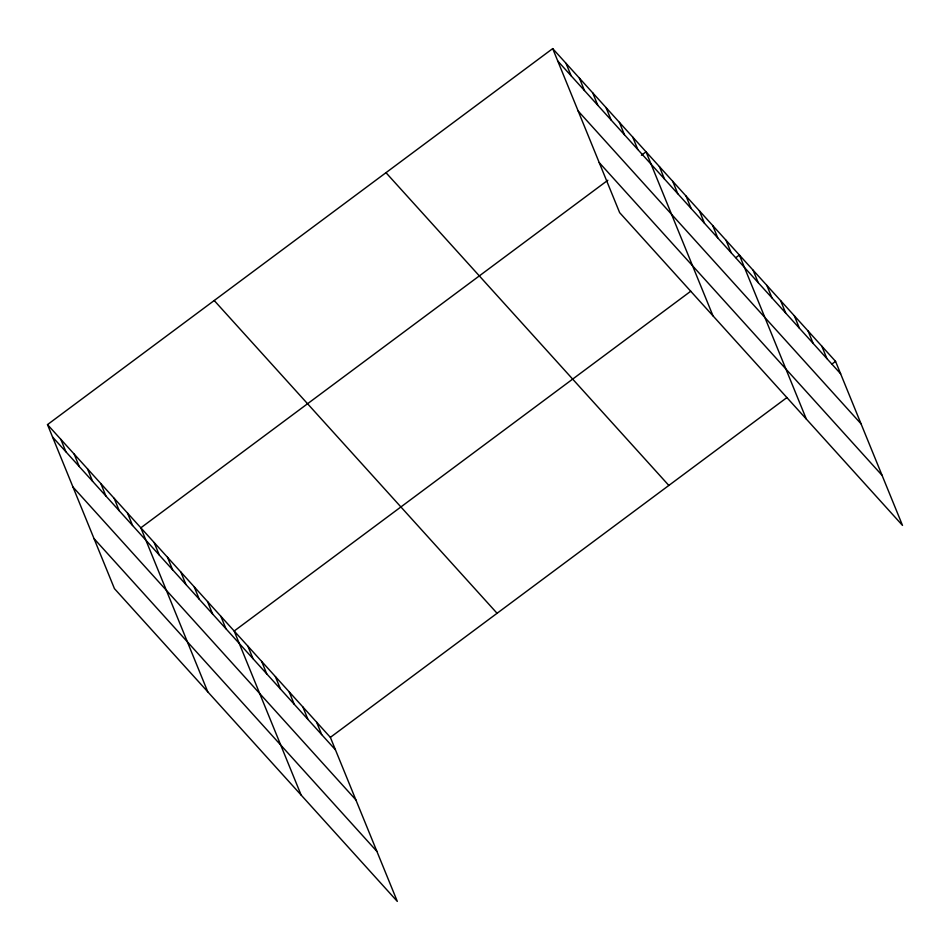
<?xml version="1.0" encoding="UTF-8"?>
<svg xmlns="http://www.w3.org/2000/svg" width="950" height="950" viewBox="0 0 950 950"><rect width="100%" height="100%" fill="white"/><g stroke="black" fill="none" stroke-linecap="round" stroke-linejoin="round"><path stroke-width="1.43" d="M47.5 424.603L330.363 737.366L397.302 901.396L114.439 588.632L47.5 424.603L552.698 48.604L835.561 361.368L902.5 525.398L619.637 212.634L552.698 48.604M607.846 180.251L140.838 527.82L207.777 691.849M641.416 155.266L646.047 151.81L712.987 315.839M690.769 291.211L234.187 631.026L301.126 795.055M735.918 257.616L739.385 255.027L806.324 419.057M330.363 737.366L786.932 397.551M832.093 363.945L835.561 361.368M557.781 61.038L840.643 373.801M578.194 111.067L861.056 423.831M599.224 162.604L882.087 475.368M385.985 172.686L668.847 485.45M214.213 300.521L497.076 613.284M52.583 437.048L335.433 749.811M72.996 487.065L355.846 799.829M94.026 538.614L376.877 851.378M821.821 346.168L826.904 358.613M808.082 330.98L813.164 343.425M794.342 315.792L799.425 328.237M780.603 300.604L785.686 313.037M766.864 285.404L771.946 297.849M753.124 270.216L758.207 282.661M726.049 240.279L731.132 252.724M712.726 225.542L717.796 237.975M699.39 210.793L704.461 223.238M686.054 196.044L691.125 208.489M672.719 181.308L677.789 193.741M659.383 166.559L664.454 179.004M632.712 137.073L637.794 149.506M619.376 122.324L624.459 134.769M606.041 107.576L611.123 120.021M592.705 92.839L597.788 105.272M579.369 78.09L584.452 90.535M566.034 63.353L571.116 75.786M316.623 722.178L321.694 734.611M302.884 706.99L307.954 719.423M289.144 691.79L294.215 704.235M275.405 676.602L280.476 689.047M261.666 661.414L266.736 673.847M247.926 646.214L252.997 658.659M220.851 616.289L225.934 628.722M207.516 601.54L212.598 613.985M194.18 586.791L199.263 599.236M180.844 572.054L185.927 584.487M167.509 557.306L172.591 569.751M154.173 542.557L159.256 555.002M127.514 513.071L132.584 525.516M114.178 498.322L119.249 510.767M100.843 483.586L105.913 496.019M87.507 468.837L92.577 481.282M74.171 454.1L79.242 466.533M60.836 439.351L65.906 451.784"/></g></svg>
